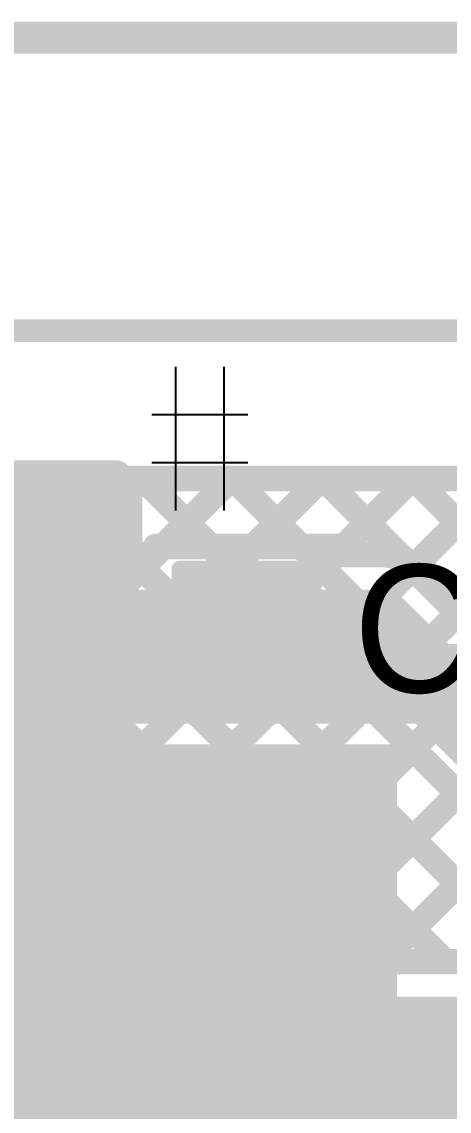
# Model space of a CAD drawing. Header units: millimetres. Extents: x 3.57 to 6.19, y 4.04 to 5.89.
# Drawn here: x 5.5486 to 5.6824, y 5.5292 to 5.8703 of the extents above; entities that cross this region are included whole.
import ezdxf

# ---------------------------------------------------------------- set-up
doc = ezdxf.new("R2010")
doc.units = ezdxf.units.MM
doc.header["$MEASUREMENT"] = 0
for name, color, linetype in [('BottomLayer', 5, 'Continuous'), ('Mechanical1', 6, 'Continuous'), ('Mechanical2', 216, 'Continuous'), ('TopLayer', 1, 'Continuous'), ('TopOverlay', 2, 'Continuous'), ('TopPaste', 8, 'Continuous'), ('TopSolder', 216, 'Continuous')]:
    doc.layers.add(name, color=color, linetype=linetype)

# ---------------------------------------------------------------- blocks, each defined once
blk = doc.blocks.new('RVT1A101M0505_7')
at = {"layer": 'TopLayer'}
for points in [[(-0.14567, -0.0315), (-0.02756, -0.0315), (-0.14567, 0.0315), (-0.02756, 0.0315)], [(0.02756, -0.0315), (0.14567, -0.0315), (0.02756, 0.0315), (0.14567, 0.0315)]]:
    blk.add_solid(points, dxfattribs=at)
at = {"layer": 'TopOverlay', "const_width": 0.005}
for points in [[(-0.06516, 0.109), (-0.10341, 0.07075)], [(0.105, 0.109), (-0.06516, 0.109)], [(0.105, 0.109), (0.105, 0.038)], [(-0.10341, 0.07075), (-0.10341, 0.038)], [(-0.122, 0.061), (-0.122, 0.042)], [(-0.114, 0.051), (-0.13, 0.051)], [(-0.10495, -0.038), (-0.10495, -0.07075)], [(0.104, -0.038), (0.104, -0.109)], [(-0.0667, -0.109), (-0.10495, -0.07075)], [(0.104, -0.109), (-0.0667, -0.109)]]:
    blk.add_lwpolyline(points, dxfattribs=at)
at = {"layer": 'TopOverlay', "const_width": 0.0025}
for points in [[(-0.06641, 0.109, 1), (-0.06391, 0.109, 1)], [(-0.06641, 0.109, 1), (-0.06391, 0.109, 1)], [(0.10375, 0.109, 1), (0.10625, 0.109, 1)], [(0.10375, 0.109, 1), (0.10625, 0.109, 1)], [(-0.10466, 0.07075, 1), (-0.10216, 0.07075, 1)], [(-0.10466, 0.07075, 1), (-0.10216, 0.07075, 1)], [(-0.12325, 0.061, 1), (-0.12075, 0.061, 1)], [(-0.13125, 0.051, 1), (-0.12875, 0.051, 1)], [(-0.11525, 0.051, 1), (-0.11275, 0.051, 1)], [(-0.12325, 0.042, 1), (-0.12075, 0.042, 1)], [(-0.10466, 0.038, 1), (-0.10216, 0.038, 1)], [(0.10375, 0.038, 1), (0.10625, 0.038, 1)], [(-0.1062, -0.038, 1), (-0.1037, -0.038, 1)], [(0.10275, -0.038, 1), (0.10525, -0.038, 1)], [(-0.1062, -0.07075, 1), (-0.1037, -0.07075, 1)], [(-0.1062, -0.07075, 1), (-0.1037, -0.07075, 1)], [(-0.06795, -0.109, 1), (-0.06545, -0.109, 1)], [(-0.06795, -0.109, 1), (-0.06545, -0.109, 1)], [(0.10275, -0.109, 1), (0.10525, -0.109, 1)], [(0.10275, -0.109, 1), (0.10525, -0.109, 1)]]:
    blk.add_lwpolyline(points, format="xyb", close=True, dxfattribs=at)
at = {"layer": 'TopPaste'}
for points in [[(-0.14567, -0.0315), (-0.02756, -0.0315), (-0.14567, 0.0315), (-0.02756, 0.0315)], [(0.02756, -0.0315), (0.14567, -0.0315), (0.02756, 0.0315), (0.14567, 0.0315)]]:
    blk.add_solid(points, dxfattribs=at)
at = {"layer": 'TopSolder'}
for points in [[(-0.14967, -0.0355), (-0.02356, -0.0355), (-0.14967, 0.0355), (-0.02356, 0.0355)], [(0.02356, -0.0355), (0.14967, -0.0355), (0.02356, 0.0355), (0.14967, 0.0355)]]:
    blk.add_solid(points, dxfattribs=at)
blk = doc.blocks.new('BLM21PG121SN1D_44')
at = {"layer": 'TopLayer'}
for points in [[(-0.06033, -0.02711), (-0.01573, -0.02711), (-0.06033, 0.02711), (-0.01573, 0.02711)], [(0.01573, -0.02711), (0.06033, -0.02711), (0.01573, 0.02711), (0.06033, 0.02711)]]:
    blk.add_solid(points, dxfattribs=at)
at = {"layer": 'TopOverlay', "const_width": 0.01}
for points in [[(-0.067, 0.033), (-0.067, -0.033)], [(0.067, 0.033), (-0.067, 0.033)], [(0.067, 0.033), (0.067, -0.033)], [(0.067, -0.033), (-0.067, -0.033)]]:
    blk.add_lwpolyline(points, dxfattribs=at)
at = {"layer": 'TopOverlay', "const_width": 0.005}
for points in [[(-0.0695, 0.033, 1), (-0.0645, 0.033, 1)], [(-0.0695, 0.033, 1), (-0.0645, 0.033, 1)], [(0.0645, 0.033, 1), (0.0695, 0.033, 1)], [(0.0645, 0.033, 1), (0.0695, 0.033, 1)], [(-0.0695, -0.033, 1), (-0.0645, -0.033, 1)], [(-0.0695, -0.033, 1), (-0.0645, -0.033, 1)], [(0.0645, -0.033, 1), (0.0695, -0.033, 1)], [(0.0645, -0.033, 1), (0.0695, -0.033, 1)]]:
    blk.add_lwpolyline(points, format="xyb", close=True, dxfattribs=at)
at = {"layer": 'TopPaste'}
for points in [[(-0.06033, -0.02711), (-0.01573, -0.02711), (-0.06033, 0.02711), (-0.01573, 0.02711)], [(0.01573, -0.02711), (0.06033, -0.02711), (0.01573, 0.02711), (0.06033, 0.02711)]]:
    blk.add_solid(points, dxfattribs=at)
at = {"layer": 'TopSolder'}
for points in [[(-0.06433, -0.03111), (-0.01173, -0.03111), (-0.06433, 0.03111), (-0.01173, 0.03111)], [(0.01173, -0.03111), (0.06433, -0.03111), (0.01173, 0.03111), (0.06433, 0.03111)]]:
    blk.add_solid(points, dxfattribs=at)
blk = doc.blocks.new('BLM21PG121SN1D_45')
at = {"layer": 'TopLayer'}
for points in [[(-0.06033, -0.02711), (-0.01573, -0.02711), (-0.06033, 0.02711), (-0.01573, 0.02711)], [(0.01573, -0.02711), (0.06033, -0.02711), (0.01573, 0.02711), (0.06033, 0.02711)]]:
    blk.add_solid(points, dxfattribs=at)
at = {"layer": 'TopOverlay', "const_width": 0.01}
for points in [[(0.067, 0.033), (-0.067, 0.033)], [(-0.067, 0.033), (-0.067, -0.033)], [(0.067, 0.033), (0.067, -0.033)], [(0.067, -0.033), (-0.067, -0.033)]]:
    blk.add_lwpolyline(points, dxfattribs=at)
at = {"layer": 'TopOverlay', "const_width": 0.005}
for points in [[(-0.0695, 0.033, 1), (-0.0645, 0.033, 1)], [(-0.0695, 0.033, 1), (-0.0645, 0.033, 1)], [(0.0645, 0.033, 1), (0.0695, 0.033, 1)], [(0.0645, 0.033, 1), (0.0695, 0.033, 1)], [(-0.0695, -0.033, 1), (-0.0645, -0.033, 1)], [(-0.0695, -0.033, 1), (-0.0645, -0.033, 1)], [(0.0645, -0.033, 1), (0.0695, -0.033, 1)], [(0.0645, -0.033, 1), (0.0695, -0.033, 1)]]:
    blk.add_lwpolyline(points, format="xyb", close=True, dxfattribs=at)
at = {"layer": 'TopPaste'}
for points in [[(-0.06033, -0.02711), (-0.01573, -0.02711), (-0.06033, 0.02711), (-0.01573, 0.02711)], [(0.01573, -0.02711), (0.06033, -0.02711), (0.01573, 0.02711), (0.06033, 0.02711)]]:
    blk.add_solid(points, dxfattribs=at)
at = {"layer": 'TopSolder'}
for points in [[(-0.06433, -0.03111), (-0.01173, -0.03111), (-0.06433, 0.03111), (-0.01173, 0.03111)], [(0.01173, -0.03111), (0.06433, -0.03111), (0.01173, 0.03111), (0.06433, 0.03111)]]:
    blk.add_solid(points, dxfattribs=at)
blk = doc.blocks.new('C__0603_83')
at = {"layer": 'TopLayer'}
for points in [[(-0.045, 0.0175), (-0.045, -0.0175), (-0.015, 0.0175), (-0.015, -0.0175)], [(0.015, 0.0175), (0.015, -0.0175), (0.045, 0.0175), (0.045, -0.0175)]]:
    blk.add_solid(points, dxfattribs=at)
at = {"layer": 'TopOverlay', "const_width": 0.005}
for points in [[(-0.049, 0.021), (-0.049, -0.021)], [(-0.049, 0.021), (-0.018, 0.021)], [(0.018, 0.021), (0.049, 0.021)], [(0.049, 0.021), (0.049, -0.021)], [(-0.049, -0.021), (-0.018, -0.021)], [(0.018, -0.021), (0.049, -0.021)]]:
    blk.add_lwpolyline(points, dxfattribs=at)
at = {"layer": 'TopOverlay', "const_width": 0.0025}
for points in [[(-0.05025, 0.021, 1), (-0.04775, 0.021, 1)], [(-0.05025, 0.021, 1), (-0.04775, 0.021, 1)], [(-0.01925, 0.021, 1), (-0.01675, 0.021, 1)], [(0.01675, 0.021, 1), (0.01925, 0.021, 1)], [(0.04775, 0.021, 1), (0.05025, 0.021, 1)], [(0.04775, 0.021, 1), (0.05025, 0.021, 1)], [(-0.05025, -0.021, 1), (-0.04775, -0.021, 1)], [(-0.05025, -0.021, 1), (-0.04775, -0.021, 1)], [(-0.01925, -0.021, 1), (-0.01675, -0.021, 1)], [(0.01675, -0.021, 1), (0.01925, -0.021, 1)], [(0.04775, -0.021, 1), (0.05025, -0.021, 1)], [(0.04775, -0.021, 1), (0.05025, -0.021, 1)]]:
    blk.add_lwpolyline(points, format="xyb", close=True, dxfattribs=at)
at = {"layer": 'TopPaste'}
for points in [[(-0.045, 0.0175), (-0.045, -0.0175), (-0.015, 0.0175), (-0.015, -0.0175)], [(0.015, 0.0175), (0.015, -0.0175), (0.045, 0.0175), (0.045, -0.0175)]]:
    blk.add_solid(points, dxfattribs=at)
at = {"layer": 'TopSolder'}
for points in [[(-0.04736, 0.01986), (-0.04736, -0.01986), (-0.01264, 0.01986), (-0.01264, -0.01986)], [(0.01264, 0.01986), (0.01264, -0.01986), (0.04736, 0.01986), (0.04736, -0.01986)]]:
    blk.add_solid(points, dxfattribs=at)

msp = doc.modelspace()

# ---------------------------------------------------------------- linework, layer by layer
at = {"layer": 'BottomLayer'}
for points, const_width in [([(3.67984, 5.72728), (5.93734, 5.72728)], 0.008), ([(5.15429, 5.32399), (5.55757, 5.72728)], 0.008), ([(5.15429, 5.26742), (5.61414, 5.72728)], 0.008), ([(5.15429, 5.29571), (5.58585, 5.72728)], 0.008), ([(5.15429, 5.23914), (5.64242, 5.72728)], 0.008), ([(5.41673, 5.72728), (5.568, 5.576)], 0.008), ([(5.44501, 5.72728), (5.59629, 5.576)], 0.008), ([(5.4733, 5.72728), (5.62457, 5.576)], 0.008), ([(5.50158, 5.72728), (5.65286, 5.576)], 0.008), ([(5.51943, 5.576), (5.67071, 5.72728)], 0.008), ([(5.52987, 5.72728), (5.68114, 5.576)], 0.008), ([(5.54772, 5.576), (5.69899, 5.72728)], 0.008), ([(5.55815, 5.72728), (5.70943, 5.576)], 0.008), ([(5.576, 5.576), (5.72728, 5.72728)], 0.008), ([(5.58643, 5.72728), (5.73771, 5.576)], 0.008), ([(5.60428, 5.576), (5.75556, 5.72728)], 0.008), ([(5.61472, 5.72728), (5.76599, 5.576)], 0.008), ([(5.63257, 5.576), (5.78385, 5.72728)], 0.008), ([(5.643, 5.72728), (5.79428, 5.576)], 0.008), ([(5.66085, 5.576), (5.81213, 5.72728)], 0.008), ([(5.67129, 5.72728), (5.82256, 5.576)], 0.008), ([(5.293, 5.663), (5.926, 5.663)], 0.025), ([(5.513, 5.576), (5.908, 5.576)], 0.008)]:
    msp.add_lwpolyline(points, dxfattribs=dict(at, const_width=const_width))
at = {"layer": 'BottomLayer', "const_width": 0.004}
for points in [[(5.55557, 5.72728, 1), (5.55957, 5.72728, 1)], [(5.55615, 5.72728, 1), (5.56015, 5.72728, 1)], [(5.58385, 5.72728, 1), (5.58785, 5.72728, 1)], [(5.58443, 5.72728, 1), (5.58843, 5.72728, 1)], [(5.61214, 5.72728, 1), (5.61614, 5.72728, 1)], [(5.61272, 5.72728, 1), (5.61672, 5.72728, 1)], [(5.64042, 5.72728, 1), (5.64442, 5.72728, 1)], [(5.641, 5.72728, 1), (5.645, 5.72728, 1)], [(5.66871, 5.72728, 1), (5.67271, 5.72728, 1)], [(5.66929, 5.72728, 1), (5.67329, 5.72728, 1)], [(5.54572, 5.576, 1), (5.54972, 5.576, 1)], [(5.566, 5.576, 1), (5.57, 5.576, 1)], [(5.574, 5.576, 1), (5.578, 5.576, 1)], [(5.59429, 5.576, 1), (5.59829, 5.576, 1)], [(5.60228, 5.576, 1), (5.60628, 5.576, 1)], [(5.62257, 5.576, 1), (5.62657, 5.576, 1)], [(5.63057, 5.576, 1), (5.63457, 5.576, 1)], [(5.65086, 5.576, 1), (5.65486, 5.576, 1)], [(5.65885, 5.576, 1), (5.66285, 5.576, 1)], [(5.67914, 5.576, 1), (5.68314, 5.576, 1)]]:
    msp.add_lwpolyline(points, format="xyb", close=True, dxfattribs=at)
at = {"layer": 'BottomLayer'}
for points in [[(5.514, 5.564), (5.514, 4.827), (5.579, 5.564), (5.579, 4.827)], [(5.524, 5.509), (5.897, 5.509), (5.524, 5.565), (5.897, 5.565)]]:
    msp.add_solid(points, dxfattribs=at)
at = {"layer": 'Mechanical1', "const_width": 0.01}
msp.add_lwpolyline([(5.04032, 5.86528), (5.97619, 5.86528)], dxfattribs=at)
at = {"layer": 'Mechanical2', "const_width": 0.007}
msp.add_lwpolyline([(3.57462, 5.77356), (5.97619, 5.77356)], dxfattribs=at)
at = {"layer": 'TopLayer'}
for points, const_width in [([(5.58233, 5.72728), (5.93734, 5.72728)], 0.008), ([(5.58233, 5.72376), (5.58585, 5.72728)], 0.008), ([(5.58233, 5.7035), (5.58233, 5.72728)], 0.008), ([(5.58643, 5.72728), (5.60771, 5.706)], 0.008), ([(5.59286, 5.706), (5.61414, 5.72728)], 0.008), ([(5.61472, 5.72728), (5.63599, 5.706)], 0.008), ([(5.62115, 5.706), (5.64242, 5.72728)], 0.008), ([(5.643, 5.72728), (5.66829, 5.70199)], 0.008), ([(5.6475, 5.70407), (5.67071, 5.72728)], 0.008), ([(5.67129, 5.72728), (5.735, 5.66356)], 0.008), ([(5.67195, 5.70023), (5.69899, 5.72728)], 0.008), ([(5.54903, 5.695), (5.56403, 5.68)], 0.025), ([(5.58233, 5.7035), (5.5905, 5.7035)], 0.008), ([(5.5905, 5.70364), (5.59286, 5.706)], 0.008), ([(5.5905, 5.706), (5.6475, 5.706)], 0.008), ([(5.6475, 5.7035), (5.66, 5.7035)], 0.008), ([(5.67663, 5.6966), (5.7166, 5.65663)], 0.008), ([(5.56403, 5.68), (5.619, 5.68)], 0.025), ([(5.619, 5.68), (5.66, 5.68)], 0.025), ([(5.66, 5.68), (5.7, 5.64)], 0.025), ([(5.51573, 5.65689), (5.55975, 5.65689)], 0.008), ([(5.51573, 5.65511), (5.58233, 5.65511)], 0.008), ([(5.56403, 5.6565), (5.5905, 5.6565)], 0.008), ([(5.58233, 5.655), (5.5905, 5.655)], 0.008), ([(5.54903, 5.617), (5.55203, 5.62)], 0.025), ([(5.55203, 5.62), (5.619, 5.62)], 0.025), ([(5.619, 5.62), (5.62, 5.62)], 0.025)]:
    msp.add_lwpolyline(points, dxfattribs=dict(at, const_width=const_width))
for points, const_width in [([(5.58033, 5.72728, 1), (5.58433, 5.72728, 1)], 0.004), ([(5.58033, 5.72728, 1), (5.58433, 5.72728, 1)], 0.004), ([(5.58385, 5.72728, 1), (5.58785, 5.72728, 1)], 0.004), ([(5.58443, 5.72728, 1), (5.58843, 5.72728, 1)], 0.004), ([(5.61214, 5.72728, 1), (5.61614, 5.72728, 1)], 0.004), ([(5.61272, 5.72728, 1), (5.61672, 5.72728, 1)], 0.004), ([(5.64042, 5.72728, 1), (5.64442, 5.72728, 1)], 0.004), ([(5.641, 5.72728, 1), (5.645, 5.72728, 1)], 0.004), ([(5.66871, 5.72728, 1), (5.67271, 5.72728, 1)], 0.004), ([(5.66929, 5.72728, 1), (5.67329, 5.72728, 1)], 0.004), ([(5.58033, 5.72376, 1), (5.58433, 5.72376, 1)], 0.004), ([(5.54278, 5.695, 1), (5.55528, 5.695, 1)], 0.0125), ([(5.58033, 5.7035, 1), (5.58433, 5.7035, 1)], 0.004), ([(5.58033, 5.7035, 1), (5.58433, 5.7035, 1)], 0.004), ([(5.5885, 5.706, 1), (5.5925, 5.706, 1)], 0.004), ([(5.5885, 5.70364, 1), (5.5925, 5.70364, 1)], 0.004), ([(5.5885, 5.7035, 1), (5.5925, 5.7035, 1)], 0.004), ([(5.59086, 5.706, 1), (5.59486, 5.706, 1)], 0.004), ([(5.59086, 5.706, 1), (5.59486, 5.706, 1)], 0.004), ([(5.60571, 5.706, 1), (5.60971, 5.706, 1)], 0.004), ([(5.61915, 5.706, 1), (5.62315, 5.706, 1)], 0.004), ([(5.63399, 5.706, 1), (5.63799, 5.706, 1)], 0.004), ([(5.6455, 5.706, 1), (5.6495, 5.706, 1)], 0.004), ([(5.6455, 5.70407, 1), (5.6495, 5.70407, 1)], 0.004), ([(5.6455, 5.7035, 1), (5.6495, 5.7035, 1)], 0.004), ([(5.658, 5.7035, 1), (5.662, 5.7035, 1)], 0.004), ([(5.658, 5.7035, 1), (5.662, 5.7035, 1)], 0.004), ([(5.658, 5.7035, 1), (5.662, 5.7035, 1)], 0.004), ([(5.66629, 5.70199, 1), (5.67029, 5.70199, 1)], 0.004), ([(5.66995, 5.70023, 1), (5.67395, 5.70023, 1)], 0.004), ([(5.67462, 5.69662, 1), (5.67862, 5.69662, 1)], 0.004), ([(5.67463, 5.6966, 1), (5.67863, 5.6966, 1)], 0.004), ([(5.67463, 5.6966, 1), (5.67863, 5.6966, 1)], 0.004), ([(5.55778, 5.68, 1), (5.57028, 5.68, 1)], 0.0125), ([(5.55778, 5.68, 1), (5.57028, 5.68, 1)], 0.0125), ([(5.61275, 5.68, 1), (5.62525, 5.68, 1)], 0.0125), ([(5.61275, 5.68, 1), (5.62525, 5.68, 1)], 0.0125), ([(5.65375, 5.68, 1), (5.66625, 5.68, 1)], 0.0125), ([(5.65375, 5.68, 1), (5.66625, 5.68, 1)], 0.0125), ([(5.55775, 5.65689, 1), (5.56175, 5.65689, 1)], 0.004), ([(5.55775, 5.65689, 1), (5.56175, 5.65689, 1)], 0.004), ([(5.55775, 5.65689, 1), (5.56175, 5.65689, 1)], 0.004), ([(5.56203, 5.6565, 1), (5.56603, 5.6565, 1)], 0.004), ([(5.56203, 5.6565, 1), (5.56603, 5.6565, 1)], 0.004), ([(5.56203, 5.6565, 1), (5.56603, 5.6565, 1)], 0.004), ([(5.58033, 5.65511, 1), (5.58433, 5.65511, 1)], 0.004), ([(5.5885, 5.6565, 1), (5.5925, 5.6565, 1)], 0.004), ([(5.58033, 5.655, 1), (5.58433, 5.655, 1)], 0.004), ([(5.5885, 5.655, 1), (5.5925, 5.655, 1)], 0.004), ([(5.54578, 5.62, 1), (5.55828, 5.62, 1)], 0.0125), ([(5.54578, 5.62, 1), (5.55828, 5.62, 1)], 0.0125), ([(5.61275, 5.62, 1), (5.62525, 5.62, 1)], 0.0125), ([(5.61275, 5.62, 1), (5.62525, 5.62, 1)], 0.0125), ([(5.61375, 5.62, 1), (5.62625, 5.62, 1)], 0.0125), ([(5.54278, 5.617, 1), (5.55528, 5.617, 1)], 0.0125)]:
    msp.add_lwpolyline(points, format="xyb", close=True, dxfattribs=dict(at, const_width=const_width))
at = {"layer": 'TopLayer', "const_width": 0.008}
for points in [[(5.66, 5.7035, -0.198912), (5.67662, 5.69662)], [(5.66, 5.7035, -0.199188), (5.67663, 5.6966)], [(5.56403, 5.6565, -0.045858), (5.55975, 5.65689)], [(5.56403, 5.6565, -0.045858), (5.55975, 5.65689)]]:
    msp.add_lwpolyline(points, format="xyb", dxfattribs=at)
at = {"layer": 'TopLayer'}
msp.add_solid([(5.527, 5.128), (5.666, 5.128), (5.527, 5.644), (5.666, 5.644)], dxfattribs=at)
at = {"layer": 'TopOverlay'}
for p, q in [((5.59684, 5.71728), (5.59684, 5.76226)), ((5.61184, 5.76226), (5.61184, 5.71728)), ((5.58934, 5.74727), (5.61184, 5.74727)), ((5.61184, 5.74727), (5.61933, 5.74727)), ((5.58934, 5.73227), (5.61933, 5.73227))]:
    msp.add_line(p, q, dxfattribs=at)

# ---------------------------------------------------------------- block references
for name, p, rotation in [('BLM21PG121SN1D_45', (5.511, 5.695), 180), ('C__0603_83', (5.619, 5.65), 90), ('BLM21PG121SN1D_44', (5.511, 5.617), 180), ('RVT1A101M0505_7', (5.523, 5.459), 180)]:
    msp.add_blockref(name, p, dxfattribs=dict(rotation=rotation))

# ---------------------------------------------------------------- texts
msp.add_text('C4', height=0.04, dxfattribs=at).set_placement((5.65234, 5.66028))

doc.saveas('drawing.dxf')
